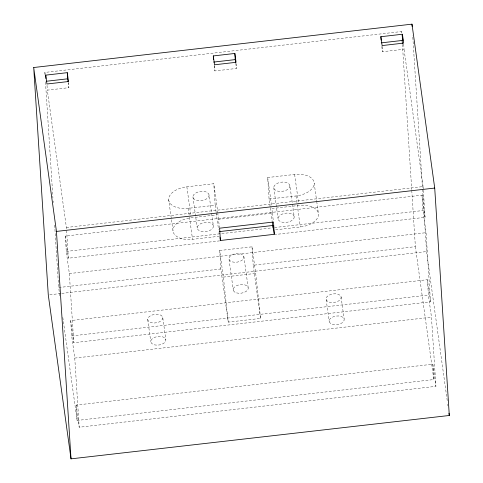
<?xml version="1.0" encoding="UTF-8"?>
<svg xmlns="http://www.w3.org/2000/svg" width="483" height="483" viewBox="0 0 483 483"><rect width="100%" height="100%" fill="white"/><g stroke="black" fill="none" stroke-linecap="round" stroke-linejoin="round"><path stroke-width="0.36" stroke-dasharray="2.42 1.81" d="M45.022 74.684L44.877 72.426L401.59 31.534L401.796 33.007M219.741 240.86L68.363 258.212L66.388 227.481L47.334 90.146L68.888 87.677L68.58 82.895M214.198 65.766L214.917 70.935L236.471 68.465L236.163 63.684M381.775 46.555L382.494 51.723L404.048 49.254L403.697 43.79M219.481 236.241L192.536 239.333A18.994 10.759 -7.9 0 1 172.986 230.735L168.688 199.727A18.994 10.759 -7.9 0 1 186.855 186.806L213.8 183.721L217.893 213.257M270.19 207.177L269.061 199.056L267.685 177.545L294.624 174.454A18.994 10.759 -7.9 0 1 314.173 183.051L316.631 200.771M168.688 199.727A18.994 10.759 -7.9 0 0 188.237 208.324L215.176 205.233L213.8 183.721M269.061 199.056L296.001 195.965A18.994 10.759 -7.9 0 0 314.173 183.051M66.388 227.481L423.102 186.583L404.048 49.254M422.003 195.168L422.987 210.534L426.06 232.685L430.492 301.833L73.778 342.725L69.347 273.577L66.274 251.426L65.283 236.06L422.003 195.168L425.076 217.32L275.195 234.503M219.626 228.199L218.394 219.342L272.279 213.16L271.983 208.553L298.929 205.462A18.994 10.759 -7.9 0 1 318.478 214.06A18.994 10.759 -7.9 0 1 300.305 226.98L273.366 230.065M66.274 251.426L273.855 227.632M274.604 227.541L422.987 210.534M219.674 250.52L252.005 246.813L255.694 273.396L260.566 318.418L228.236 322.125L220.858 268.959L219.674 250.52L223.363 277.103L228.236 322.125M69.347 273.577L426.06 232.685M59.807 295.771L58.666 287.554L220.858 268.959M260.566 318.418L253.189 265.258L415.38 246.662L411.764 190.248M49.779 294.769L61.015 293.477M61.764 293.392L426.549 251.571L412.699 35.446M223.363 277.103L255.694 273.396M427.419 279.681L428.403 295.047L431.476 317.198L435.914 386.346L79.194 427.244L74.762 358.09L71.689 335.945L70.705 320.579L427.419 279.681L430.492 301.833M71.689 335.945L428.403 295.047M74.762 358.09L431.476 317.198M432.834 364.194L433.825 379.56L77.105 420.458L76.121 405.092L432.834 364.194L435.914 386.346M426.549 251.571L447.33 401.325M447.747 404.307L447.952 405.798M415.38 246.662L433.825 379.56M341.064 296.779L344.137 318.931M316.733 201.508L318.478 214.06M326.164 299.569L329.237 321.72M294.624 174.454L298.723 203.989M296.001 195.965L297.13 204.086M297.232 204.828L300.305 226.98M289.927 185.828A8.139 4.613 -7.9 0 1 278.057 191.208A8.139 4.613 -7.9 0 1 277.544 183.226A8.139 4.613 -7.9 0 1 289.927 185.828L294.225 216.837A8.139 4.613 -7.9 0 1 282.362 222.222A8.139 4.613 -7.9 0 1 281.849 214.235A8.139 4.613 -7.9 0 1 294.225 216.837M273.758 187.682L278.063 218.69M267.685 177.545L271.778 207.074M272.279 213.16L273.408 221.286M270.293 207.913L272.134 221.208M235.752 63.297L236.471 68.465M243.83 256.328L248.129 287.343M229.033 259.449L233.337 290.458M215.176 205.233L216.1 211.88M216.203 212.617L218.558 229.6M218.968 232.552L219.173 234.026M209.097 195.096A8.139 4.613 -7.9 0 1 197.233 200.475A8.139 4.613 -7.9 0 1 196.72 192.494A8.139 4.613 -7.9 0 1 209.097 195.096L213.401 226.104A8.139 4.613 -7.9 0 1 201.532 231.49A8.139 4.613 -7.9 0 1 201.025 223.502A8.139 4.613 -7.9 0 1 213.401 226.104M192.934 196.949L197.239 227.958M186.855 186.806L190.954 216.342M188.237 208.324L189.36 216.444M189.463 217.181L192.536 239.333M162.801 317.76A7.595 4.305 -7.9 0 1 151.722 322.783A7.595 4.305 -7.9 0 1 151.245 315.327A7.595 4.305 -7.9 0 1 162.801 317.76L165.874 339.905A7.595 4.305 -7.9 0 1 154.795 344.934A7.595 4.305 -7.9 0 1 154.319 337.478A7.595 4.305 -7.9 0 1 165.874 339.905M147.713 319.486L150.787 341.638M68.169 82.508L68.888 87.677M44.877 72.426L45.185 74.642M65.283 236.06L68.363 258.212M70.705 320.579L73.778 342.725M76.121 405.092L79.194 427.244M62.808 317.422L77.105 420.458M423.102 186.583L423.295 189.584M423.343 190.332L425.076 217.32M401.59 31.534L401.687 33.037M402.411 44.321L411.715 189.493M382.144 46.259L382.494 51.723M252.005 246.813L253.189 265.258M214.567 65.471L214.917 70.935M218.394 219.342L218.099 214.73L191.159 217.821A18.994 10.759 -7.9 0 0 172.986 230.735M47.026 85.364L47.334 90.146M45.499 82.207L52.925 198.042M53.118 201.055L53.215 202.558M54.664 225.126L58.666 287.554M232.269 261.889A7.595 4.305 -7.9 0 0 243.969 257.445A7.595 4.305 -7.9 0 0 233.06 254.33A7.595 4.305 -7.9 0 0 232.269 261.889M236.573 292.903A7.595 4.305 -7.9 0 0 248.268 288.454A7.595 4.305 -7.9 0 0 237.364 285.338A7.595 4.305 -7.9 0 0 236.573 292.903M332.28 324.256A7.595 4.305 -7.9 0 0 344.198 320.054A7.595 4.305 -7.9 0 0 333.584 316.667A7.595 4.305 -7.9 0 0 332.28 324.256M329.207 302.104A7.595 4.305 -7.9 0 0 341.125 297.902A7.595 4.305 -7.9 0 0 330.511 294.515A7.595 4.305 -7.9 0 0 329.207 302.104"/><path stroke-width="0.72" d="M33.701 67.517L411.975 24.15L434.718 188.062L449.299 415.483L71.025 458.85L48.282 294.938L33.701 67.517L56.451 231.429L71.025 458.85M45.71 75.143L67.264 72.667L68.495 81.53L46.942 84L45.71 75.143L45.927 78.554M213.293 55.931L234.847 53.456L236.072 62.319L214.518 64.788L213.293 55.931L213.51 59.343M380.87 36.714L402.424 34.245L403.655 43.108L382.101 45.577L380.87 36.714L381.093 40.131M46.102 81.289L67.656 78.814L67.264 72.667M213.685 62.078L235.239 59.602L234.847 53.456M381.268 42.86L402.822 40.391L402.424 34.245M56.451 231.429L434.718 188.062M219.185 231.635L273.07 225.458L274.296 234.315L220.411 240.492L220.006 237.539M402.104 35.223L402.309 36.702M402.617 38.918L402.822 40.391M448.985 413.249L449.299 415.483M272.237 221.945L272.853 226.376M235.239 59.602L235.65 62.561M67.656 78.814L68.067 81.772M411.975 24.15L412.12 26.408M402.17 40.56L402.363 43.567M274.296 234.315L273.511 222.023L219.626 228.199L220.411 240.492M273.07 225.458L273.324 229.407"/></g></svg>
